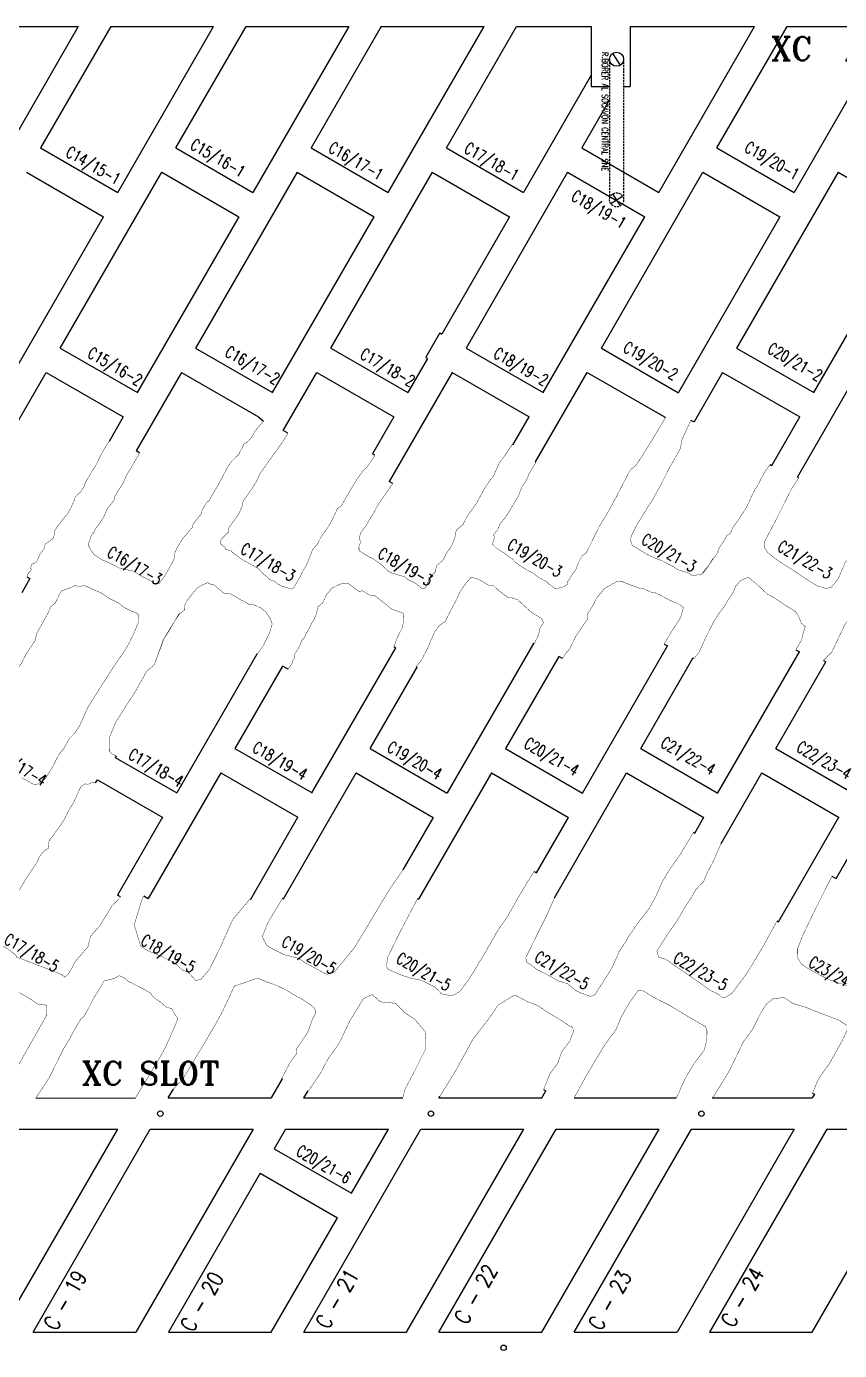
# Model space of a CAD drawing. Header units: millimetres. Extents: x -28 to 1943, y -5245 to 2752.
# Drawn here: x 987.2 to 1091.2, y 2256 to 2425.5 of the extents above; entities that cross this region are included whole.
import ezdxf
from ezdxf.enums import TextEntityAlignment as Align

# ---------------------------------------------------------------- set-up
doc = ezdxf.new("R2010")
doc.units = ezdxf.units.MM
doc.linetypes.add('CONTINUA', pattern=[0])
doc.linetypes.add('HIDDEN', pattern=[0.375, 0.25, -0.125])
doc.styles.add('ROMANS', font='romans.shx', dxfattribs={"width": 0.8})
doc.styles.add('ROMANT', font='romant.shx', dxfattribs={"height": 3})

msp = doc.modelspace()

# ---------------------------------------------------------------- linework, layer by layer
for points in [[(980.617, 2425.525), (993.776, 2425.525)], [(980.617, 2425.525), (993.776, 2425.525)], [(993.776, 2425.525), (981.504, 2404.269)], [(993.776, 2425.525), (981.504, 2404.269)], [(997.933, 2425.525), (988.952, 2409.969)], [(997.933, 2425.525), (988.952, 2409.969)], [(997.933, 2425.525), (1011.102, 2425.525)], [(997.933, 2425.525), (1011.102, 2425.525)], [(1015.259, 2425.525), (1028.417, 2425.525)], [(1015.259, 2425.525), (1028.417, 2425.525)], [(1032.574, 2425.525), (1045.745, 2425.525)], [(1032.574, 2425.525), (1045.745, 2425.525)], [(1049.902, 2425.525), (1059.462, 2425.525)], [(1049.902, 2425.525), (1059.462, 2425.525)], [(1059.462, 2425.525), (1059.462, 2417.825)], [(1059.462, 2425.525), (1059.462, 2417.825)], [(1064.462, 2425.525), (1064.462, 2417.825)], [(1064.462, 2425.525), (1080.379, 2425.525)], [(1064.462, 2425.525), (1064.462, 2417.825)], [(1064.462, 2425.525), (1080.379, 2425.525)], [(1084.536, 2425.525), (1115.029, 2425.525)], [(1084.536, 2425.525), (1115.029, 2425.525)], [(1063.201, 2420.569), (1062.223, 2422.081)], [(1063.201, 2420.569), (1062.223, 2422.081)], [(1059.462, 2417.825), (1061.812, 2417.825)], [(1059.462, 2417.825), (1061.812, 2417.825)], [(1063.612, 2417.825), (1064.462, 2417.825)], [(1063.612, 2417.825), (1064.462, 2417.825)], [(988.956, 2409.967), (998.83, 2404.266)], [(988.956, 2409.967), (998.83, 2404.266)], [(987.156, 2406.849), (997.03, 2401.148)], [(987.156, 2406.849), (997.03, 2401.148)], [(1016.871, 2375.515), (1017.499, 2374.999)], [(1016.871, 2375.515), (1017.499, 2374.999)], [(1068.826, 2375.514), (1068.965, 2375.432)], [(1068.826, 2375.514), (1068.965, 2375.432)], [(1072.23, 2375.12), (1072.624, 2374.893)], [(1072.23, 2375.12), (1072.624, 2374.893)], [(1020.619, 2373.428), (1020.023, 2373.773)], [(1020.619, 2373.428), (1020.023, 2373.773)], [(1001.63, 2370.911), (1001.19, 2371.165)], [(1001.63, 2370.911), (1001.19, 2371.165)], [(1031.771, 2370.61), (1031.458, 2370.791)], [(1031.771, 2370.61), (1031.458, 2370.791)], [(1049.38, 2372.038), (1049.469, 2371.987)], [(1049.38, 2372.038), (1049.469, 2371.987)], [(1052.394, 2369.717), (1052.335, 2369.751)], [(1052.394, 2369.717), (1052.335, 2369.751)], [(1082.349, 2369.421), (1082.565, 2369.296)], [(1082.349, 2369.421), (1082.565, 2369.296)], [(1034.055, 2366.995), (1033.581, 2367.269)], [(1034.055, 2366.995), (1033.581, 2367.269)], [(1086.005, 2367.704), (1085.854, 2367.791)], [(1086.005, 2367.704), (1085.854, 2367.791)], [(987.214, 2355.042), (987.597, 2354.821)], [(987.214, 2355.042), (987.597, 2354.821)]]:
    msp.add_lwpolyline(points)
at = {"linetype": 'Continuous'}
for points in [[(998.828, 2404.267), (1011.102, 2425.525)], [(998.828, 2404.267), (1011.102, 2425.525)], [(1006.276, 2409.967), (1015.259, 2425.525)], [(1006.276, 2409.967), (1015.259, 2425.525)], [(1028.417, 2425.525), (1016.145, 2404.269)], [(1028.417, 2425.525), (1016.145, 2404.269)], [(1032.574, 2425.525), (1023.594, 2409.97)], [(1032.574, 2425.525), (1023.594, 2409.97)], [(1033.471, 2404.267), (1045.745, 2425.525)], [(1033.471, 2404.267), (1045.745, 2425.525)], [(1040.919, 2409.967), (1049.902, 2425.525)], [(1040.919, 2409.967), (1049.902, 2425.525)], [(1068.107, 2404.27), (1080.379, 2425.525)], [(1068.107, 2404.27), (1080.379, 2425.525)], [(1075.553, 2409.966), (1084.536, 2425.525)], [(1075.553, 2409.966), (1084.536, 2425.525)], [(1059.462, 2419.296), (1050.787, 2404.27)], [(1059.462, 2419.296), (1050.787, 2404.27)], [(1093.108, 2417.572), (1085.426, 2404.266)], [(1093.108, 2417.572), (1085.426, 2404.266)], [(1061.812, 2416.152), (1058.241, 2409.966)], [(1061.812, 2416.152), (1058.241, 2409.966)], [(1006.276, 2409.967), (1016.145, 2404.269)], [(1006.276, 2409.967), (1016.145, 2404.269)], [(1023.599, 2409.967), (1033.472, 2404.266)], [(1023.599, 2409.967), (1033.472, 2404.266)], [(1040.909, 2409.973), (1050.793, 2404.266)], [(1040.909, 2409.973), (1050.793, 2404.266)], [(1058.241, 2409.966), (1068.114, 2404.266)], [(1058.241, 2409.966), (1068.114, 2404.266)], [(1075.542, 2409.973), (1085.426, 2404.266)], [(1075.542, 2409.973), (1085.426, 2404.266)], [(991.476, 2384.332), (1004.476, 2406.849)], [(991.476, 2384.332), (1004.476, 2406.849)], [(1004.476, 2406.849), (1014.345, 2401.151)], [(1004.476, 2406.849), (1014.345, 2401.151)], [(1021.794, 2406.852), (1008.794, 2384.335)], [(1021.794, 2406.852), (1008.794, 2384.335)], [(1021.799, 2406.849), (1031.672, 2401.148)], [(1021.799, 2406.849), (1031.672, 2401.148)], [(1026.119, 2384.332), (1039.119, 2406.849)], [(1026.119, 2384.332), (1039.119, 2406.849)], [(1039.109, 2406.855), (1048.993, 2401.148)], [(1039.109, 2406.855), (1048.993, 2401.148)], [(1056.441, 2406.849), (1043.441, 2384.332)], [(1056.441, 2406.849), (1043.441, 2384.332)], [(1056.441, 2406.849), (1066.307, 2401.152)], [(1056.441, 2406.849), (1066.307, 2401.152)], [(1060.753, 2384.332), (1073.753, 2406.849)], [(1060.753, 2384.332), (1073.753, 2406.849)], [(1073.742, 2406.855), (1083.626, 2401.149)], [(1073.742, 2406.855), (1083.626, 2401.149)], [(1091.076, 2406.852), (1078.076, 2384.336)], [(1091.076, 2406.852), (1078.076, 2384.336)], [(1091.076, 2406.852), (1100.955, 2401.148)], [(1091.076, 2406.852), (1100.955, 2401.148)], [(984.028, 2378.632), (997.028, 2401.149)], [(984.028, 2378.632), (997.028, 2401.149)], [(1014.345, 2401.151), (1001.345, 2378.634)], [(1014.345, 2401.151), (1001.345, 2378.634)], [(1018.671, 2378.632), (1031.671, 2401.149)], [(1018.671, 2378.632), (1031.671, 2401.149)], [(1048.987, 2401.152), (1040.317, 2386.136)], [(1048.987, 2401.152), (1040.317, 2386.136)], [(1053.307, 2378.636), (1066.307, 2401.152)], [(1053.307, 2378.636), (1066.307, 2401.152)], [(1083.626, 2401.149), (1070.626, 2378.632)], [(1083.626, 2401.149), (1070.626, 2378.632)], [(1087.955, 2378.632), (1100.955, 2401.149)], [(1087.955, 2378.632), (1100.955, 2401.149)], [(1040.064, 2386.282), (1038.264, 2383.164)], [(1040.064, 2386.282), (1038.264, 2383.164)], [(1040.064, 2386.282), (1040.317, 2386.136)], [(1040.064, 2386.282), (1040.317, 2386.136)], [(991.477, 2384.332), (1001.35, 2378.632)], [(991.477, 2384.332), (1001.35, 2378.632)], [(1008.799, 2384.332), (1018.672, 2378.632)], [(1008.799, 2384.332), (1018.672, 2378.632)], [(1026.12, 2384.332), (1035.993, 2378.632)], [(1026.12, 2384.332), (1035.993, 2378.632)], [(1043.441, 2384.332), (1053.314, 2378.632)], [(1043.441, 2384.332), (1053.314, 2378.632)], [(1060.753, 2384.332), (1070.632, 2378.628)], [(1060.753, 2384.332), (1070.632, 2378.628)], [(1078.076, 2384.336), (1087.956, 2378.632)], [(1078.076, 2384.336), (1087.956, 2378.632)], [(1038.517, 2383.018), (1035.987, 2378.635)], [(1038.517, 2383.018), (1035.987, 2378.635)], [(1038.264, 2383.164), (1038.517, 2383.018)], [(1038.264, 2383.164), (1038.517, 2383.018)], [(976.676, 2358.698), (989.676, 2381.215)], [(976.676, 2358.698), (989.676, 2381.215)], [(989.677, 2381.214), (999.55, 2375.514)], [(989.677, 2381.214), (999.55, 2375.514)], [(1006.994, 2381.218), (1001.19, 2371.165)], [(1006.994, 2381.218), (1001.19, 2371.165)], [(1006.999, 2381.215), (1016.872, 2375.514)], [(1006.999, 2381.215), (1016.872, 2375.514)], [(1020.023, 2373.773), (1024.319, 2381.215)], [(1020.023, 2373.773), (1024.319, 2381.215)], [(1024.32, 2381.214), (1034.193, 2375.514)], [(1024.32, 2381.214), (1034.193, 2375.514)], [(1041.635, 2381.218), (1033.581, 2367.269)], [(1041.635, 2381.218), (1033.581, 2367.269)], [(1041.635, 2381.218), (1051.514, 2375.514)], [(1041.635, 2381.218), (1051.514, 2375.514)], [(1052.335, 2369.751), (1058.953, 2381.214)], [(1052.335, 2369.751), (1058.953, 2381.214)], [(1058.953, 2381.214), (1068.826, 2375.514)], [(1058.953, 2381.214), (1068.826, 2375.514)], [(1076.276, 2381.218), (1072.624, 2374.893)], [(1076.276, 2381.218), (1072.624, 2374.893)], [(1076.276, 2381.218), (1086.156, 2375.514)], [(1076.276, 2381.218), (1086.156, 2375.514)], [(1085.854, 2367.791), (1093.603, 2381.214)], [(1085.854, 2367.791), (1093.603, 2381.214)], [(999.545, 2375.517), (997.751, 2372.395)], [(999.545, 2375.517), (997.751, 2372.395)], [(1034.187, 2375.518), (1031.458, 2370.791)], [(1034.187, 2375.518), (1031.458, 2370.791)], [(1049.469, 2371.987), (1051.507, 2375.518)], [(1049.469, 2371.987), (1051.507, 2375.518)], [(1082.565, 2369.296), (1086.155, 2375.514)], [(1082.565, 2369.296), (1086.155, 2375.514)], [(987.597, 2354.821), (986.545, 2353)], [(987.597, 2354.821), (986.545, 2353)], [(1016.658, 2345.157), (1006.387, 2327.367)], [(1016.658, 2345.157), (1006.387, 2327.367)], [(1016.68, 2345.144), (1016.658, 2345.157)], [(1016.68, 2345.144), (1016.658, 2345.157)], [(1023.707, 2327.367), (1034.444, 2345.963)], [(1023.707, 2327.367), (1034.444, 2345.963)], [(1034.191, 2346.108), (1034.444, 2345.963)], [(1034.191, 2346.108), (1034.444, 2345.963)], [(1052.085, 2346.519), (1041.026, 2327.363)], [(1052.085, 2346.519), (1041.026, 2327.363)], [(1052.164, 2346.473), (1052.085, 2346.519)], [(1052.164, 2346.473), (1052.085, 2346.519)], [(1058.353, 2327.359), (1069.223, 2346.187)], [(1058.353, 2327.359), (1069.223, 2346.187)], [(1068.79, 2346.437), (1069.223, 2346.187)], [(1068.79, 2346.437), (1069.223, 2346.187)], [(1075.665, 2327.365), (1086.111, 2345.457)], [(1075.665, 2327.365), (1086.111, 2345.457)], [(1085.661, 2345.716), (1086.111, 2345.457)], [(1085.661, 2345.716), (1086.111, 2345.457)], [(1019.927, 2343.619), (1013.835, 2333.067)], [(1019.927, 2343.619), (1013.835, 2333.067)], [(1020.647, 2343.203), (1019.927, 2343.619)], [(1020.647, 2343.203), (1019.927, 2343.619)], [(1031.153, 2333.063), (1037.175, 2343.493)], [(1031.153, 2333.063), (1037.175, 2343.493)], [(1037.063, 2343.557), (1037.175, 2343.493)], [(1037.063, 2343.557), (1037.175, 2343.493)], [(1055.29, 2344.863), (1048.48, 2333.06)], [(1055.29, 2344.863), (1048.48, 2333.06)], [(1055.775, 2344.583), (1055.29, 2344.863)], [(1055.775, 2344.583), (1055.29, 2344.863)], [(1065.796, 2333.063), (1072.485, 2344.642)], [(1065.796, 2333.063), (1072.485, 2344.642)], [(1072.607, 2344.572), (1072.485, 2344.642)], [(1072.607, 2344.572), (1072.485, 2344.642)], [(1083.113, 2333.06), (1089.515, 2344.147)], [(1083.113, 2333.06), (1089.515, 2344.147)], [(1089.192, 2344.334), (1089.515, 2344.147)], [(1089.192, 2344.334), (1089.515, 2344.147)], [(1090.804, 2316.4), (1101.84, 2335.515)], [(1090.804, 2316.4), (1101.84, 2335.515)], [(998.643, 2332.102), (998.528, 2331.904)], [(998.643, 2332.102), (998.528, 2331.904)], [(998.528, 2331.904), (1006.393, 2327.363)], [(998.528, 2331.904), (1006.393, 2327.363)], [(1013.835, 2333.067), (1023.713, 2327.364)], [(1013.835, 2333.067), (1023.713, 2327.364)], [(1031.153, 2333.063), (1041.032, 2327.36)], [(1031.153, 2333.063), (1041.032, 2327.36)], [(1048.48, 2333.06), (1058.353, 2327.359)], [(1048.48, 2333.06), (1058.353, 2327.359)], [(1065.795, 2333.063), (1075.674, 2327.36)], [(1065.795, 2333.063), (1075.674, 2327.36)], [(1083.113, 2333.06), (1092.992, 2327.356)], [(1083.113, 2333.06), (1092.992, 2327.356)], [(1012.035, 2329.949), (1002.739, 2313.848)], [(1012.035, 2329.949), (1002.739, 2313.848)], [(1012.035, 2329.949), (1021.913, 2324.246)], [(1012.035, 2329.949), (1021.913, 2324.246)], [(1020.039, 2313.814), (1029.353, 2329.946)], [(1020.039, 2313.814), (1029.353, 2329.946)], [(1029.353, 2329.946), (1039.232, 2324.242)], [(1029.353, 2329.946), (1039.232, 2324.242)], [(1046.683, 2329.945), (1037.347, 2313.784)], [(1046.683, 2329.945), (1037.347, 2313.784)], [(1046.68, 2329.942), (1056.553, 2324.242)], [(1046.68, 2329.942), (1056.553, 2324.242)], [(1054.765, 2313.955), (1063.995, 2329.946)], [(1054.765, 2313.955), (1063.995, 2329.946)], [(1063.995, 2329.946), (1073.874, 2324.242)], [(1063.995, 2329.946), (1073.874, 2324.242)], [(1076.083, 2320.884), (1081.313, 2329.942)], [(1076.083, 2320.884), (1081.313, 2329.942)], [(1081.313, 2329.942), (1091.192, 2324.238)], [(1081.313, 2329.942), (1091.192, 2324.238)], [(996.004, 2328.661), (996.239, 2329.069)], [(996.004, 2328.661), (996.239, 2329.069)], [(996.239, 2329.069), (1004.593, 2324.245)], [(996.239, 2329.069), (1004.593, 2324.245)], [(1004.587, 2324.249), (998.827, 2314.271)], [(1004.587, 2324.249), (998.827, 2314.271)], [(1015.863, 2313.779), (1021.907, 2324.249)], [(1015.863, 2313.779), (1021.907, 2324.249)], [(1039.232, 2324.242), (1035.35, 2317.518)], [(1039.232, 2324.242), (1035.35, 2317.518)], [(1052.455, 2317.142), (1056.553, 2324.242)], [(1052.455, 2317.142), (1056.553, 2324.242)], [(1072.706, 2322.239), (1073.865, 2324.247)], [(1072.706, 2322.239), (1073.865, 2324.247)], [(1083.449, 2310.862), (1091.177, 2324.247)], [(1083.449, 2310.862), (1091.177, 2324.247)], [(1072.547, 2322.331), (1072.706, 2322.239)], [(1072.547, 2322.331), (1072.706, 2322.239)], [(1052.137, 2317.326), (1052.455, 2317.142)], [(1052.137, 2317.326), (1052.455, 2317.142)], [(1090.28, 2316.702), (1090.804, 2316.4)], [(1090.28, 2316.702), (1090.804, 2316.4)], [(999.21, 2314.05), (998.827, 2314.271)], [(999.21, 2314.05), (998.827, 2314.271)], [(1002.167, 2314.178), (1002.739, 2313.848)], [(1002.167, 2314.178), (1002.739, 2313.848)], [(1015.796, 2313.818), (1015.863, 2313.779)], [(1015.796, 2313.818), (1015.863, 2313.779)], [(1019.927, 2313.879), (1020.039, 2313.814)], [(1019.927, 2313.879), (1020.039, 2313.814)], [(1037.229, 2313.852), (1037.347, 2313.784)], [(1037.229, 2313.852), (1037.347, 2313.784)], [(1083.255, 2310.974), (1083.449, 2310.862)], [(1083.255, 2310.974), (1083.449, 2310.862)], [(1019.816, 2290.781), (1019.883, 2290.743)], [(1019.816, 2290.781), (1019.883, 2290.743)], [(1005.311, 2288.304), (1005.971, 2289.447)], [(1005.311, 2288.304), (1005.971, 2289.447)], [(1019.883, 2290.743), (1018.477, 2288.307)], [(1019.883, 2290.743), (1018.477, 2288.307)], [(1023.161, 2289.22), (1022.634, 2288.307)], [(1023.161, 2289.22), (1022.634, 2288.307)], [(1053.119, 2288.314), (1053.652, 2289.237)], [(1053.119, 2288.314), (1053.652, 2289.237)], [(1053.367, 2289.401), (1053.652, 2289.237)], [(1053.367, 2289.401), (1053.652, 2289.237)], [(988.368, 2288.301), (1001.096, 2288.303)], [(988.368, 2288.301), (1001.096, 2288.303)], [(1005.311, 2288.304), (1018.485, 2288.307)], [(1005.311, 2288.304), (1018.485, 2288.307)], [(1022.634, 2288.307), (1035.321, 2288.31)], [(1022.634, 2288.307), (1035.321, 2288.31)], [(1039.962, 2288.311), (1040.056, 2288.474)], [(1039.962, 2288.311), (1040.056, 2288.474)], [(1039.962, 2288.311), (1053.119, 2288.314)], [(1039.962, 2288.311), (1053.119, 2288.314)], [(1057.276, 2288.314), (1070.354, 2288.317)], [(1057.276, 2288.314), (1070.354, 2288.317)], [(1074.96, 2288.318), (1087.767, 2288.321)], [(1074.96, 2288.318), (1087.767, 2288.321)], [(1088.028, 2288.773), (1087.767, 2288.321)], [(1088.028, 2288.773), (1087.767, 2288.321)], [(1087.793, 2288.908), (1088.028, 2288.773)], [(1087.793, 2288.908), (1088.028, 2288.773)], [(983.839, 2258.314), (998.852, 2284.303)], [(983.839, 2258.314), (998.852, 2284.303)], [(985.979, 2284.3), (998.852, 2284.303)], [(985.979, 2284.3), (998.852, 2284.303)], [(987.996, 2258.314), (1003.002, 2284.303)], [(987.996, 2258.314), (1003.002, 2284.303)], [(1016.167, 2284.306), (1001.16, 2258.314)], [(1016.167, 2284.306), (1001.16, 2258.314)], [(1003.002, 2284.303), (1016.175, 2284.306)], [(1003.002, 2284.303), (1016.175, 2284.306)], [(1020.324, 2284.307), (1018.876, 2281.798)], [(1020.324, 2284.307), (1018.876, 2281.798)], [(1020.324, 2284.307), (1033.5, 2284.31)], [(1020.324, 2284.307), (1033.5, 2284.31)], [(1022.647, 2258.314), (1037.653, 2284.311)], [(1022.647, 2258.314), (1037.653, 2284.311)], [(1028.756, 2276.094), (1033.499, 2284.31)], [(1028.756, 2276.094), (1033.499, 2284.31)], [(1035.799, 2258.314), (1050.81, 2284.313)], [(1035.799, 2258.314), (1050.81, 2284.313)], [(1037.653, 2284.311), (1050.81, 2284.313)], [(1037.653, 2284.311), (1050.81, 2284.313)], [(1039.956, 2258.314), (1054.968, 2284.314)], [(1039.956, 2258.314), (1054.968, 2284.314)], [(1053.138, 2258.314), (1068.15, 2284.317)], [(1053.138, 2258.314), (1068.15, 2284.317)], [(1054.968, 2284.314), (1068.15, 2284.317)], [(1054.968, 2284.314), (1068.15, 2284.317)], [(1057.268, 2258.314), (1072.306, 2284.318)], [(1057.268, 2258.314), (1072.306, 2284.318)], [(1085.457, 2284.32), (1070.442, 2258.314)], [(1085.457, 2284.32), (1070.442, 2258.314)], [(1072.306, 2284.318), (1085.457, 2284.32)], [(1072.306, 2284.318), (1085.457, 2284.32)], [(1089.623, 2284.321), (1074.599, 2258.314)], [(1089.623, 2284.321), (1074.599, 2258.314)], [(1087.75, 2258.314), (1102.76, 2284.324)], [(1087.75, 2258.314), (1102.76, 2284.324)], [(1089.623, 2284.321), (1099.095, 2284.323)], [(1089.623, 2284.321), (1099.095, 2284.323)], [(1018.884, 2281.794), (1028.757, 2276.094)], [(1018.884, 2281.794), (1028.757, 2276.094)], [(1017.076, 2278.681), (1005.317, 2258.314)], [(1017.076, 2278.681), (1005.317, 2258.314)], [(1017.084, 2278.676), (1026.957, 2272.976)], [(1017.084, 2278.676), (1026.957, 2272.976)], [(1018.49, 2258.314), (1026.956, 2272.976)], [(1018.49, 2258.314), (1026.956, 2272.976)], [(987.996, 2258.314), (1001.16, 2258.314)], [(987.996, 2258.314), (1001.16, 2258.314)], [(1005.317, 2258.314), (1018.49, 2258.314)], [(1005.317, 2258.314), (1018.49, 2258.314)], [(1022.647, 2258.314), (1035.799, 2258.314)], [(1022.647, 2258.314), (1035.799, 2258.314)], [(1039.956, 2258.314), (1053.138, 2258.314)], [(1039.956, 2258.314), (1053.138, 2258.314)], [(1057.268, 2258.314), (1070.442, 2258.314)], [(1057.268, 2258.314), (1070.442, 2258.314)], [(1074.599, 2258.314), (1087.75, 2258.314)], [(1074.599, 2258.314), (1087.75, 2258.314)]]:
    msp.add_lwpolyline(points, dxfattribs=at)
at = {"color": 8, "linetype": 'HIDDEN'}
for points in [[(1061.812, 2421.325), (1061.812, 2403.325)], [(1061.812, 2421.325), (1061.812, 2403.325)], [(1063.612, 2421.325), (1063.612, 2403.325)], [(1063.612, 2421.325), (1063.612, 2403.325)]]:
    msp.add_lwpolyline(points, dxfattribs=at)
at = {"color": 8}
for points in [[(1061.956, 2402.836), (1063.468, 2403.813)], [(1061.956, 2402.836), (1063.468, 2403.813)], [(1063.201, 2402.569), (1062.223, 2404.081)], [(1063.201, 2402.569), (1062.223, 2404.081)]]:
    msp.add_lwpolyline(points, dxfattribs=at)
at = {"color": 5, "linetype": 'Continuous', "const_width": 0.05}
for points in [[(1017.499, 2374.999), (1016.345, 2373.593), (1016.1, 2373.057), (1015.437, 2372.302), (1015.045, 2372.106), (1014.32, 2370.716), (1013.914, 2370.321), (1013.449, 2369.863), (1013.122, 2369.414), (1012.939, 2369.171), (1011.682, 2366.765), (1011.18, 2365.966), (1010.5, 2364.739), (1010.32, 2364.676), (1009.655, 2363.646), (1009.519, 2363.066), (1009.222, 2362.746), (1008.457, 2361.755), (1008.387, 2361.372), (1007.95, 2360.88), (1007.159, 2359.963), (1006.798, 2359.355), (1006.419, 2358.723), (1006.159, 2358.121), (1006.038, 2357.281), (1005.524, 2356.305), (1004.84, 2355.142), (1004.156, 2354.224)], [(1068.965, 2375.432), (1067.527, 2373.012), (1066.022, 2370.592), (1065.234, 2369.389), (1064.446, 2368.72), (1062.688, 2365.322), (1061.654, 2363.405), (1060.494, 2361.511), (1059.89, 2360.272), (1059.106, 2358.682), (1058.839, 2358.135), (1058.237, 2357.682), (1057.787, 2356.768), (1057.516, 2356.027), (1056.98, 2355.258), (1056.425, 2354.387)], [(1075.031, 2357.406), (1074.578, 2356.592), (1074.071, 2356.003), (1073.584, 2355.362), (1072.594, 2355.229), (1072.244, 2355.293), (1071.985, 2355.517), (1070.471, 2355.992), (1070.045, 2356.314), (1068.451, 2357.128), (1067.042, 2357.697), (1066.292, 2358.109), (1064.72, 2359.076), (1064.447, 2359.802), (1064.69, 2360.494), (1065.377, 2361.843), (1067.338, 2364.971), (1068.556, 2367.169), (1069.363, 2368.803), (1070.865, 2371.458), (1071.059, 2372.569), (1072.23, 2375.12)], [(997.751, 2372.395), (997.456, 2371.997), (996.712, 2370.709), (996.049, 2369.351), (995.472, 2368.447), (994.548, 2366.839), (994.64, 2366.776), (994.229, 2366.142), (993.997, 2365.829), (993.838, 2365.708), (993.393, 2365.257), (993.302, 2364.923), (992.833, 2363.854), (992.333, 2362.96), (992.199, 2362.907), (991.65, 2362.211), (991.208, 2361.641), (990.754, 2360.885), (990.689, 2360.352), (990.556, 2359.99), (990.246, 2359.722), (989.555, 2359.25), (989.463, 2359.037), (989.452, 2358.745), (989.212, 2358.374), (988.914, 2358), (988.412, 2356.918), (987.807, 2356.638), (987.684, 2356.148), (987.775, 2355.984), (987.358, 2355.462), (987.214, 2355.042)], [(1021.483, 2353.861), (1021.445, 2353.702), (1021.136, 2353.486), (1020.929, 2353.518), (1020.199, 2353.752), (1019.934, 2353.803), (1019.172, 2354.223), (1019.162, 2354.239), (1018.899, 2354.475), (1018.24, 2354.707), (1018.071, 2354.946), (1017.541, 2355.375), (1017.104, 2355.777), (1016.893, 2356.08), (1015.908, 2356.621), (1015.016, 2357.106), (1014.223, 2357.631), (1013.486, 2358.214), (1013.359, 2358.353), (1012.65, 2358.562), (1012.547, 2358.852), (1012.077, 2359.174), (1011.935, 2359.494), (1012.192, 2359.973), (1012.994, 2360.761), (1013.064, 2361.342), (1014.348, 2363.11), (1014.822, 2364.252), (1014.851, 2364.64), (1015.108, 2365.049), (1015.681, 2365.83), (1016.573, 2367.198), (1017.006, 2368.195), (1020.14, 2372.611), (1020.619, 2373.428)], [(1102.236, 2373.631), (1101.482, 2373.432), (1100.927, 2372.476), (1100.214, 2371.505), (1099.185, 2368.776), (1098.234, 2367.336), (1097.101, 2365.042), (1096.275, 2363.431), (1095.235, 2361.913), (1093.64, 2359.686), (1093.832, 2359.358), (1092.507, 2357.235), (1092.046, 2357.033), (1091.445, 2355.631), (1091.041, 2354.735), (1090.214, 2353.717)], [(1004.156, 2354.224), (1004.097, 2354.195), (1003.686, 2354.068), (1002.872, 2354.655), (1002.166, 2354.982), (1000.869, 2355.782), (999.122, 2356.132), (997.699, 2356.867), (996.875, 2357.21), (996.607, 2357.352), (996.403, 2357.523), (995.856, 2357.833), (995.352, 2358.545), (995.041, 2359.151), (995.501, 2360.454), (995.749, 2360.656), (995.959, 2361.129), (996.621, 2362.028), (997.113, 2362.849), (997.453, 2363.675), (998.342, 2364.833), (998.495, 2365.406), (999.531, 2367.06), (999.953, 2368.035), (1000.643, 2369.165), (1001.63, 2370.911)], [(1031.771, 2370.61), (1030.776, 2369.104), (1030.322, 2368.728), (1029.453, 2367.542), (1028.785, 2366.397), (1028.183, 2365.424), (1027.497, 2364.167), (1026.96, 2363.775), (1026.281, 2362.313), (1025.757, 2361.397), (1025.381, 2360.872), (1024.818, 2360.067), (1024.431, 2359.266), (1023.783, 2358.528), (1023.417, 2357.554), (1023.043, 2356.645), (1022.561, 2355.807), (1022.103, 2354.902), (1021.483, 2353.861)], [(1038.245, 2353.63), (1038.85, 2355.075), (1039.512, 2355.683), (1039.632, 2356.453), (1040.499, 2357.208), (1040.906, 2358.044), (1041.534, 2358.948), (1041.973, 2359.954), (1042.18, 2361.022), (1043.037, 2361.735), (1043.572, 2362.78), (1044.347, 2363.876), (1044.765, 2364.451), (1045.794, 2366.366), (1046.474, 2367.375), (1046.908, 2367.88), (1047.737, 2369.723), (1048.351, 2370.494), (1049.38, 2372.038)], [(1052.394, 2369.717), (1051.519, 2368.296), (1051.199, 2367.485), (1050.536, 2366.475), (1050.145, 2365.436), (1048.768, 2363.085), (1047.773, 2361.774), (1047.406, 2360.969), (1046.936, 2360.436), (1047.095, 2360.101), (1046.777, 2359.257), (1047.43, 2358.626), (1048.301, 2358.106), (1048.844, 2357.682), (1049.351, 2357.354), (1049.791, 2356.877), (1050.546, 2356.349), (1051.118, 2355.983), (1052.039, 2355.496), (1052.586, 2355.082), (1053.222, 2354.689), (1053.718, 2354.457), (1054.075, 2354.072), (1054.157, 2354.044), (1054.733, 2353.608), (1054.96, 2353.505), (1055.971, 2353.782), (1056.49, 2354.148), (1056.425, 2354.387)], [(1082.349, 2369.421), (1081.648, 2368.454), (1080.723, 2366.683), (1080.315, 2366.047), (1079.353, 2363.976), (1078.849, 2363.187), (1078.24, 2362.236), (1077.67, 2361.479), (1077.261, 2360.603), (1076.842, 2360.36), (1076.295, 2359.398), (1075.912, 2358.867), (1075.557, 2357.998), (1075.022, 2357.282), (1074.422, 2356.371), (1073.712, 2355.426)], [(1088.749, 2353.798), (1088.429, 2353.846), (1086.878, 2354.834), (1085.527, 2355.743), (1083.158, 2357.265), (1082.036, 2358.172), (1081.605, 2358.821), (1081.679, 2359.598), (1082.966, 2362.055), (1083.908, 2363.957), (1085.083, 2366.255), (1086.005, 2367.704)], [(1038.206, 2353.645), (1038, 2353.525), (1037.72, 2353.593), (1037.051, 2354.168), (1035.934, 2354.73), (1035.645, 2355.032), (1033.955, 2355.524), (1033.95, 2355.529), (1033.602, 2355.695), (1033.248, 2355.981), (1032.708, 2356.499), (1032.058, 2356.999), (1031.576, 2357.318), (1030.649, 2357.82), (1029.732, 2358.388), (1029.719, 2358.908), (1029.934, 2359.475), (1029.75, 2360.022), (1029.954, 2360.684), (1030.617, 2361.573), (1031.027, 2362.314), (1031.292, 2362.723), (1031.685, 2363.355), (1032.165, 2364.285), (1034.055, 2366.995)], [(989.944, 2350.446), (990.27, 2351.234), (990.85, 2351.705), (991.319, 2352.7), (991.661, 2353.274), (992.325, 2353.481), (992.911, 2353.685), (993.396, 2353.939), (993.917, 2353.755), (994.452, 2353.955), (994.916, 2353.783), (995.886, 2353.342), (996.81, 2352.931), (997.621, 2352.355), (998.866, 2351.731), (999.799, 2351.041), (1000.594, 2350.651), (1001.216, 2350.428), (1001.543, 2350.124), (1001.498, 2349.832), (1001.509, 2349.264), (1001.202, 2348.507), (1000.796, 2347.612), (1000.316, 2346.593), (999.787, 2345.683)], [(1007.699, 2351.981), (1008.105, 2352.504), (1008.994, 2353.595), (1009.496, 2353.913), (1010.339, 2354.296), (1010.725, 2354.094), (1011.11, 2354.06), (1012.531, 2352.859), (1013.115, 2352.963), (1013.835, 2352.557), (1014.72, 2352.018), (1015.207, 2351.795), (1015.415, 2351.671), (1015.667, 2351.498), (1015.695, 2351.555), (1016.353, 2351.435), (1016.359, 2351.431), (1017.115, 2351.074), (1017.143, 2351.062), (1017.795, 2350.561), (1018.096, 2350.077), (1018.381, 2349.698), (1018.608, 2348.991), (1018.265, 2347.847), (1017.737, 2346.758), (1017.391, 2346.111), (1016.68, 2345.144)], [(1024.477, 2351.222), (1025.074, 2351.711), (1025.521, 2352.71), (1026.253, 2353.596), (1027.369, 2354.126), (1028.311, 2354.223), (1029.16, 2353.602), (1029.742, 2353.141), (1030.125, 2353.276), (1031.116, 2352.702), (1031.808, 2352.611), (1032.379, 2352.122), (1033.175, 2351.527), (1033.916, 2350.912), (1035.43, 2350.346), (1035.466, 2349.414), (1035.256, 2348.491), (1034.635, 2347.282), (1034.191, 2346.108)], [(1052.164, 2346.473), (1052.747, 2347.703), (1052.833, 2348.371), (1053.334, 2349.207), (1053.086, 2349.737), (1051.957, 2350.371), (1051.586, 2350.685), (1050.065, 2352.091), (1049.371, 2352.335), (1048.81, 2352.371), (1047.566, 2353.329), (1046.996, 2353.886), (1046.323, 2353.955), (1045.501, 2354.476), (1044.792, 2354.8), (1044.085, 2354.997), (1043.424, 2354.235), (1042.726, 2353.241), (1042.225, 2352.146), (1041.216, 2350.255)], [(1068.79, 2346.437), (1069.681, 2347.933), (1070.913, 2349.859), (1071.123, 2350.599), (1071.254, 2351.135), (1070.852, 2351.443), (1070.304, 2351.722), (1070.226, 2351.73), (1069.452, 2352.083), (1067.767, 2352.969), (1067.223, 2353.029), (1066.127, 2353.546), (1065.741, 2353.546), (1064.483, 2354.005), (1063.44, 2354.423), (1062.771, 2354.45), (1061.17, 2353.558), (1060.135, 2352.307)], [(1072.607, 2344.572), (1073.241, 2345.335), (1074.138, 2347.32), (1075.253, 2349.503), (1075.83, 2350.379), (1076.459, 2351.171), (1077.07, 2352.238), (1077.532, 2352.873), (1077.984, 2353.868), (1078.592, 2354.586), (1079.55, 2354.989), (1080.72, 2354.049), (1081.936, 2352.875), (1082.825, 2352.394), (1084.238, 2351.456), (1085.593, 2350.611), (1086.024, 2349.972), (1086.358, 2349.116), (1086.877, 2348.652), (1086.535, 2347.622), (1086.38, 2346.898), (1085.661, 2345.716)], [(1090.214, 2353.717), (1089.537, 2353.543), (1088.749, 2353.798)], [(1095.026, 2353.631), (1094.878, 2353.431), (1094.075, 2352.549), (1093.08, 2350.679), (1091.912, 2348.876), (1090.273, 2345.433), (1089.192, 2344.334)], [(1003.507, 2343.769), (1004.067, 2345.276), (1004.456, 2346.288), (1004.737, 2347.096), (1005.478, 2348.222), (1006.112, 2349.374), (1006.454, 2349.841), (1006.77, 2350.326), (1007.403, 2350.795), (1007.431, 2351.433), (1007.699, 2351.981)], [(1060.135, 2352.307), (1059.739, 2351.474), (1059.001, 2350.312), (1058.977, 2349.61), (1058.246, 2348.556), (1057.483, 2347.437), (1057.059, 2346.565), (1056.672, 2345.743), (1056.265, 2345.353), (1055.775, 2344.583)], [(1006.759, 2350.431), (1006.065, 2349.283), (1004.683, 2347.019), (1003.507, 2343.769), (1002.524, 2342.931), (1001.15, 2340.447), (999.816, 2338.394), (998.578, 2336.41), (997.834, 2334.624), (997.742, 2333.529), (997.764, 2332.743), (998.021, 2332.392), (998.643, 2332.102)], [(1020.647, 2343.203), (1021.166, 2343.975), (1021.267, 2344.373), (1021.428, 2344.567), (1021.476, 2345.119), (1021.822, 2345.662), (1022.167, 2346.282), (1022.411, 2346.909), (1022.766, 2347.281), (1022.98, 2347.859), (1023.354, 2348.4), (1023.629, 2349.046), (1023.988, 2349.605), (1024.287, 2350.349), (1024.477, 2351.222)], [(1037.063, 2343.557), (1037.686, 2344.322), (1038.439, 2345.734), (1039.403, 2347.968), (1039.886, 2348.651), (1040.366, 2349.07), (1040.737, 2349.288), (1041.146, 2350.114), (1041.216, 2350.255)], [(988.433, 2347.745), (988.297, 2346.935), (987.096, 2345.159), (986.546, 2344.003), (985.595, 2342.738), (985.368, 2342.031), (984.615, 2340.749), (983.884, 2339.534), (983.366, 2338.528), (982.879, 2337.767), (982.492, 2337.006), (982.315, 2336.31), (982.018, 2335.647), (981.274, 2334.998), (980.838, 2334.563)], [(986.539, 2329.31), (987.508, 2328.784), (988.123, 2328.442), (988.545, 2328.504), (989.027, 2328.789), (989.615, 2329.226), (990.514, 2330.749), (991.285, 2332.25), (991.971, 2333.109), (992.616, 2334.305), (993.198, 2334.874), (993.961, 2335.955), (995.003, 2338.317), (996.289, 2340.377), (998.453, 2343.752), (999.787, 2345.683)], [(988.315, 2318.208), (988.895, 2319.312), (989.426, 2319.951), (989.984, 2320.307), (990.03, 2321.213), (990.41, 2321.711), (990.949, 2322.464), (991.545, 2323.282), (992.058, 2324.08), (992.455, 2324.929), (993.145, 2326.063), (993.509, 2326.844), (993.861, 2327.64), (994.124, 2328.166), (994.161, 2328.209), (994.617, 2328.529), (995.06, 2328.486), (995.507, 2328.7), (996.004, 2328.661)], [(1072.547, 2322.331), (1070.85, 2319.474), (1069.466, 2317.52), (1068.546, 2315.978), (1067.745, 2314.147), (1066.942, 2312.687), (1065.415, 2310.674), (1064.213, 2308.947), (1064.067, 2308.635), (1063.334, 2307.505), (1063.05, 2307.088), (1062.134, 2305.006), (1060.833, 2302.936), (1059.924, 2301.528), (1059.363, 2301.323), (1058.109, 2301.756), (1057.462, 2302.087), (1056.441, 2302.928), (1055.189, 2303.306), (1053.798, 2304.12), (1052.538, 2304.733), (1051.731, 2305.356), (1051.209, 2305.663), (1051.07, 2306.247), (1052.271, 2308.695), (1053.801, 2311.777), (1054.765, 2313.955)], [(1083.255, 2310.974), (1081.65, 2308.049), (1079.383, 2304.253), (1077.496, 2301.732), (1076.612, 2301.175), (1076.153, 2301.212), (1075.74, 2301.598), (1074.78, 2302.033), (1073.181, 2303.183), (1070.664, 2304.914), (1068.959, 2306.083), (1068.078, 2306.37), (1067.867, 2307.12), (1069.344, 2309.435), (1070.482, 2311.046), (1071.551, 2312.889), (1072.268, 2313.959), (1072.842, 2314.971), (1073.86, 2316.039), (1074.234, 2316.997), (1075.135, 2318.719), (1075.985, 2320.675), (1076.083, 2320.884)], [(988.315, 2318.208), (987.115, 2316.427), (985.638, 2313.934), (984.308, 2311.722), (982.884, 2309.311), (982.522, 2308.694)], [(1105.143, 2318.511), (1103.618, 2316.46), (1101.491, 2312.479), (1099.984, 2310.03), (1098.681, 2308.046), (1097.331, 2305.641), (1096.058, 2303.49), (1094.993, 2301.944), (1094.622, 2301.671), (1094.512, 2301.751), (1093.267, 2302.117), (1092.33, 2302.652), (1091.408, 2302.952), (1090.105, 2303.379), (1088.289, 2304.26), (1087.143, 2304.94), (1086.512, 2305.354), (1086.395, 2305.411), (1085.896, 2306.24), (1085.889, 2307.451), (1086.49, 2309.014), (1088.039, 2312.249), (1090.28, 2316.702)], [(1035.35, 2317.518), (1033.746, 2315.17), (1032.341, 2312.877), (1031.094, 2310.803), (1029.185, 2307.602), (1027.535, 2305.592), (1026.484, 2304.355), (1025.617, 2304.144), (1025.097, 2304.383), (1024.134, 2304.915), (1022.843, 2305.615), (1022.049, 2306.168), (1020.166, 2306.655), (1018.558, 2307.452), (1017.939, 2307.822), (1017.342, 2308.933), (1018.013, 2310.654), (1019.927, 2313.879)], [(1052.137, 2317.326), (1050.369, 2314.427), (1048.745, 2311.543), (1047.432, 2309.647), (1045.569, 2306.389), (1043.861, 2303.592), (1042.662, 2301.967), (1041.621, 2301.374), (1040.263, 2301.65), (1039.464, 2302.507), (1037.69, 2303.381), (1036.387, 2303.653), (1035.384, 2303.951), (1033.419, 2304.79), (1033.283, 2305.069), (1033.333, 2306.179), (1034.95, 2309.5), (1037.229, 2313.852)], [(982.522, 2308.694), (984.649, 2307.468), (985.051, 2307.177), (985.9, 2306.489), (985.857, 2306.322), (986.49, 2306.138), (988.749, 2305.248), (989.907, 2304.811), (991.646, 2304.118), (992.039, 2303.779), (992.569, 2304.259), (993.162, 2305.303), (993.271, 2305.617), (993.936, 2306.409), (995.026, 2307.685), (995.362, 2309.005), (995.473, 2309.135), (996.553, 2310.392), (998.112, 2312.898), (999.21, 2314.05)], [(1002.167, 2314.178), (1002.008, 2313.948), (1000.947, 2310.481), (1001.768, 2307.752), (1002.694, 2307.164), (1004.532, 2306.39), (1006.105, 2305.605), (1007.167, 2304.662), (1007.85, 2304.405)], [(1015.796, 2313.818), (1014.46, 2312.23), (1013.551, 2311.132), (1011.985, 2307.625), (1010.582, 2304.775), (1009.473, 2303.481), (1008.809, 2303.361), (1007.85, 2304.405)], [(983.652, 2288.3), (984.502, 2289.708), (986.014, 2292.321), (987.161, 2294.361), (988.941, 2297.497), (989.69, 2298.794), (989.702, 2299.017), (989.725, 2300.198), (988.685, 2300.294), (987.954, 2300.774), (987.099, 2301.298), (986.122, 2301.862), (983.811, 2302.576), (983.1, 2303.17), (981.931, 2303.418), (981.647, 2303.651), (980.089, 2304.544)], [(988.368, 2288.301), (990.091, 2290.945), (991.896, 2294.615), (992.633, 2295.8), (993.061, 2296.604), (994.106, 2298.413), (994.427, 2298.626), (995.06, 2299.725), (995.564, 2300.73), (996.216, 2301.83), (997.063, 2303.238), (997.104, 2303.29), (998.403, 2303.609), (999.014, 2303.981), (999.685, 2303.676), (1000.12, 2303.289), (1002.067, 2302.295), (1002.963, 2301.773), (1003.46, 2301.167), (1004.37, 2300.548), (1005.032, 2299.962), (1005.785, 2299.721)], [(1005.971, 2289.447), (1007.204, 2290.779), (1009.685, 2294.895), (1011.405, 2297.836), (1012.353, 2299.593), (1013.271, 2301.561), (1013.763, 2302.624), (1016.739, 2303.653), (1017.915, 2303.161), (1019.042, 2302.778), (1020.524, 2302.065), (1021.245, 2301.607), (1022.576, 2300.87), (1023.816, 2300.031), (1024.045, 2299.733), (1024.212, 2299.223), (1023.781, 2298.421), (1023.158, 2296.726), (1021.761, 2294.655), (1021.699, 2293.936), (1020.933, 2292.909), (1019.816, 2290.781)], [(1023.239, 2289.175), (1024.803, 2291.484), (1025.706, 2293.222), (1027.228, 2295.378), (1028.533, 2298.149), (1030.28, 2301.024), (1031.401, 2301.539), (1031.698, 2301.31), (1032.468, 2300.616), (1033.266, 2300.529), (1034.385, 2300.437), (1035.648, 2299.181), (1036.839, 2298.416), (1038.217, 2296.786), (1038.186, 2296.699), (1038.276, 2295.893), (1038.266, 2294.582), (1036.883, 2291.812), (1035.62, 2289.439), (1035.318, 2288.3)], [(1040.056, 2288.474), (1042.129, 2291.836), (1044.289, 2295.794), (1046.433, 2298.579), (1047.552, 2300.205), (1049.454, 2301.391), (1049.816, 2301.429), (1051.176, 2300.705), (1052.541, 2300.165), (1054.08, 2299.16), (1055.748, 2298.156), (1056.799, 2297.442), (1056.925, 2297.512), (1057.232, 2296.936), (1056.703, 2295.55), (1055.68, 2294.231), (1055.173, 2292.768), (1054.155, 2291.367), (1053.367, 2289.401)], [(1057.276, 2288.314), (1058.669, 2290.885), (1061.176, 2295.072), (1062.651, 2297.107), (1063.338, 2298.754), (1064.345, 2300.503), (1065.209, 2301.708), (1065.53, 2302.134), (1066.095, 2302.048), (1067.235, 2301.321), (1068.448, 2300.686), (1069.623, 2300.092), (1071.445, 2298.98), (1073.873, 2297.565), (1074.1, 2297.447), (1074.283, 2296.891), (1074.269, 2295.768), (1073.933, 2294.43), (1072.659, 2292.777), (1071.707, 2291.177), (1071.051, 2289.895), (1070.743, 2289.077), (1070.354, 2288.317)], [(1074.96, 2288.318), (1075.179, 2288.594), (1077.147, 2291.792), (1078.927, 2295.482), (1080.113, 2297.095), (1081.235, 2299.307), (1081.891, 2300.329), (1082.75, 2301.015), (1084.123, 2301.174), (1085.235, 2300.429), (1086.982, 2299.901), (1088.304, 2299.36), (1091.14, 2298.281), (1092.5, 2297.381), (1092.262, 2297.091), (1091.576, 2295.603), (1089.952, 2292.708), (1088.668, 2290.933), (1088.276, 2290.093), (1087.793, 2288.908)], [(1001.096, 2288.303), (1004.277, 2293.565), (1004.952, 2294.815), (1005.593, 2296.218), (1006.228, 2297.684), (1006.542, 2298.485), (1005.991, 2299.275), (1005.764, 2299.767)]]:
    msp.add_lwpolyline(points, dxfattribs=at)
at = {"linetype": 'Continuous', "const_width": 0.05}
msp.add_lwpolyline([(989.941, 2350.44), (988.433, 2347.745)], dxfattribs=at)
msp.add_lwpolyline([(989.941, 2350.44), (988.433, 2347.745)], dxfattribs=at)
msp.add_circle((1062.712, 2421.325), 0.9)
at = {"color": 8, "linetype": 'HIDDEN'}
msp.add_circle((1062.712, 2403.325), 0.9, dxfattribs=at)
at = {"linetype": 'Continuous'}
for centre in [(1004.287, 2286.292), (1038.926, 2286.292), (1073.565, 2286.292), (1048.236, 2256.314)]:
    msp.add_circle(centre, 0.35, dxfattribs=at)

# ---------------------------------------------------------------- texts
at = {"linetype": 'Continuous', "style": 'ROMANT'}
msp.add_text('XC  ACCESO-2', height=3, dxfattribs=at).set_placement((1098.103, 2421.186), align=Align.CENTER)
at = {"style": 'ROMANS', "width": 0.7}
msp.add_text('R.BORER AL SOCAVON CENTRAL SNE', height=0.8, rotation=269.89896, dxfattribs=at).set_placement((1060.827, 2414.627), align=Align.CENTER)
at = {"linetype": 'CONTINUA', "style": 'ROMANS', "width": 0.7}
for s, p in [('C14/15-1', (998.626, 2405.186)), ('C15/16-1', (1014.566, 2406.144)), ('C16/17-1', (1032.261, 2405.752)), ('C17/18-1', (1049.641, 2405.679)), ('C19/20-1', (1085.525, 2405.79)), ('C18/19-1', (1063.35, 2399.569)), ('C15/16-2', (1001.414, 2379.438)), ('C16/17-2', (1019.002, 2379.604)), ('C17/18-2', (1036.304, 2379.309)), ('C18/19-2', (1053.383, 2379.421)), ('C19/20-2', (1069.987, 2380.171)), ('C20/21-2', (1088.48, 2380.02)), ('C16/17-3', (1003.914, 2353.935)), ('C17/18-3', (1021.007, 2354.37)), ('C18/19-3', (1038.577, 2353.778)), ('C19/20-3', (1055.164, 2354.916)), ('C21/22-3', (1089.749, 2354.694)), ('C18/19-4', (1022.526, 2328.936)), ('C19/20-4', (1039.768, 2328.982)), ('C20/21-4', (1057.297, 2329.471)), ('C21/22-4', (1074.783, 2329.555)), ('C22/23-4', (1092.189, 2329)), ('C16/17-4', (989.147, 2328.194)), ('C17/18-4', (1006.637, 2328.051)), ('C17/18-5', (990.725, 2304.346)), ('C18/19-5', (1008.222, 2304.236)), ('C19/20-5', (1026.249, 2304.051)), ('C20/21-5', (1040.941, 2301.933)), ('C21/22-5', (1058.639, 2302.101)), ('C22/23-5', (1076.402, 2301.985)), ('C23/24-5', (1093.733, 2301.437)), ('C20/21-6', (1028.131, 2277.263))]:
    msp.add_text(s, height=1.5, rotation=330, dxfattribs=at).set_placement(p, align=Align.RIGHT)
at = {"linetype": 'Continuous', "style": 'ROMANS', "width": 0.7}
msp.add_text('C20/21-3', height=1.5, rotation=330, dxfattribs=at).set_placement((1072.336, 2355.574), align=Align.RIGHT)
at = {"linetype": 'Continuous', "style": 'ROMANT'}
msp.add_text('XC SLOT', height=3, dxfattribs=at).set_placement((994.242, 2289.968))
at = {"style": 'ROMANS', "width": 0.8}
for s, p in [('C - 19', (990.964, 2258.354)), ('C - 20', (1008.458, 2258.176)), ('C - 21', (1025.791, 2258.556)), ('C - 22', (1043.538, 2259.135)), ('C - 23', (1060.705, 2258.364)), ('C - 24', (1077.68, 2258.749))]:
    msp.add_text(s, height=2, rotation=60.34719, dxfattribs=at).set_placement(p)

doc.saveas('drawing.dxf')
